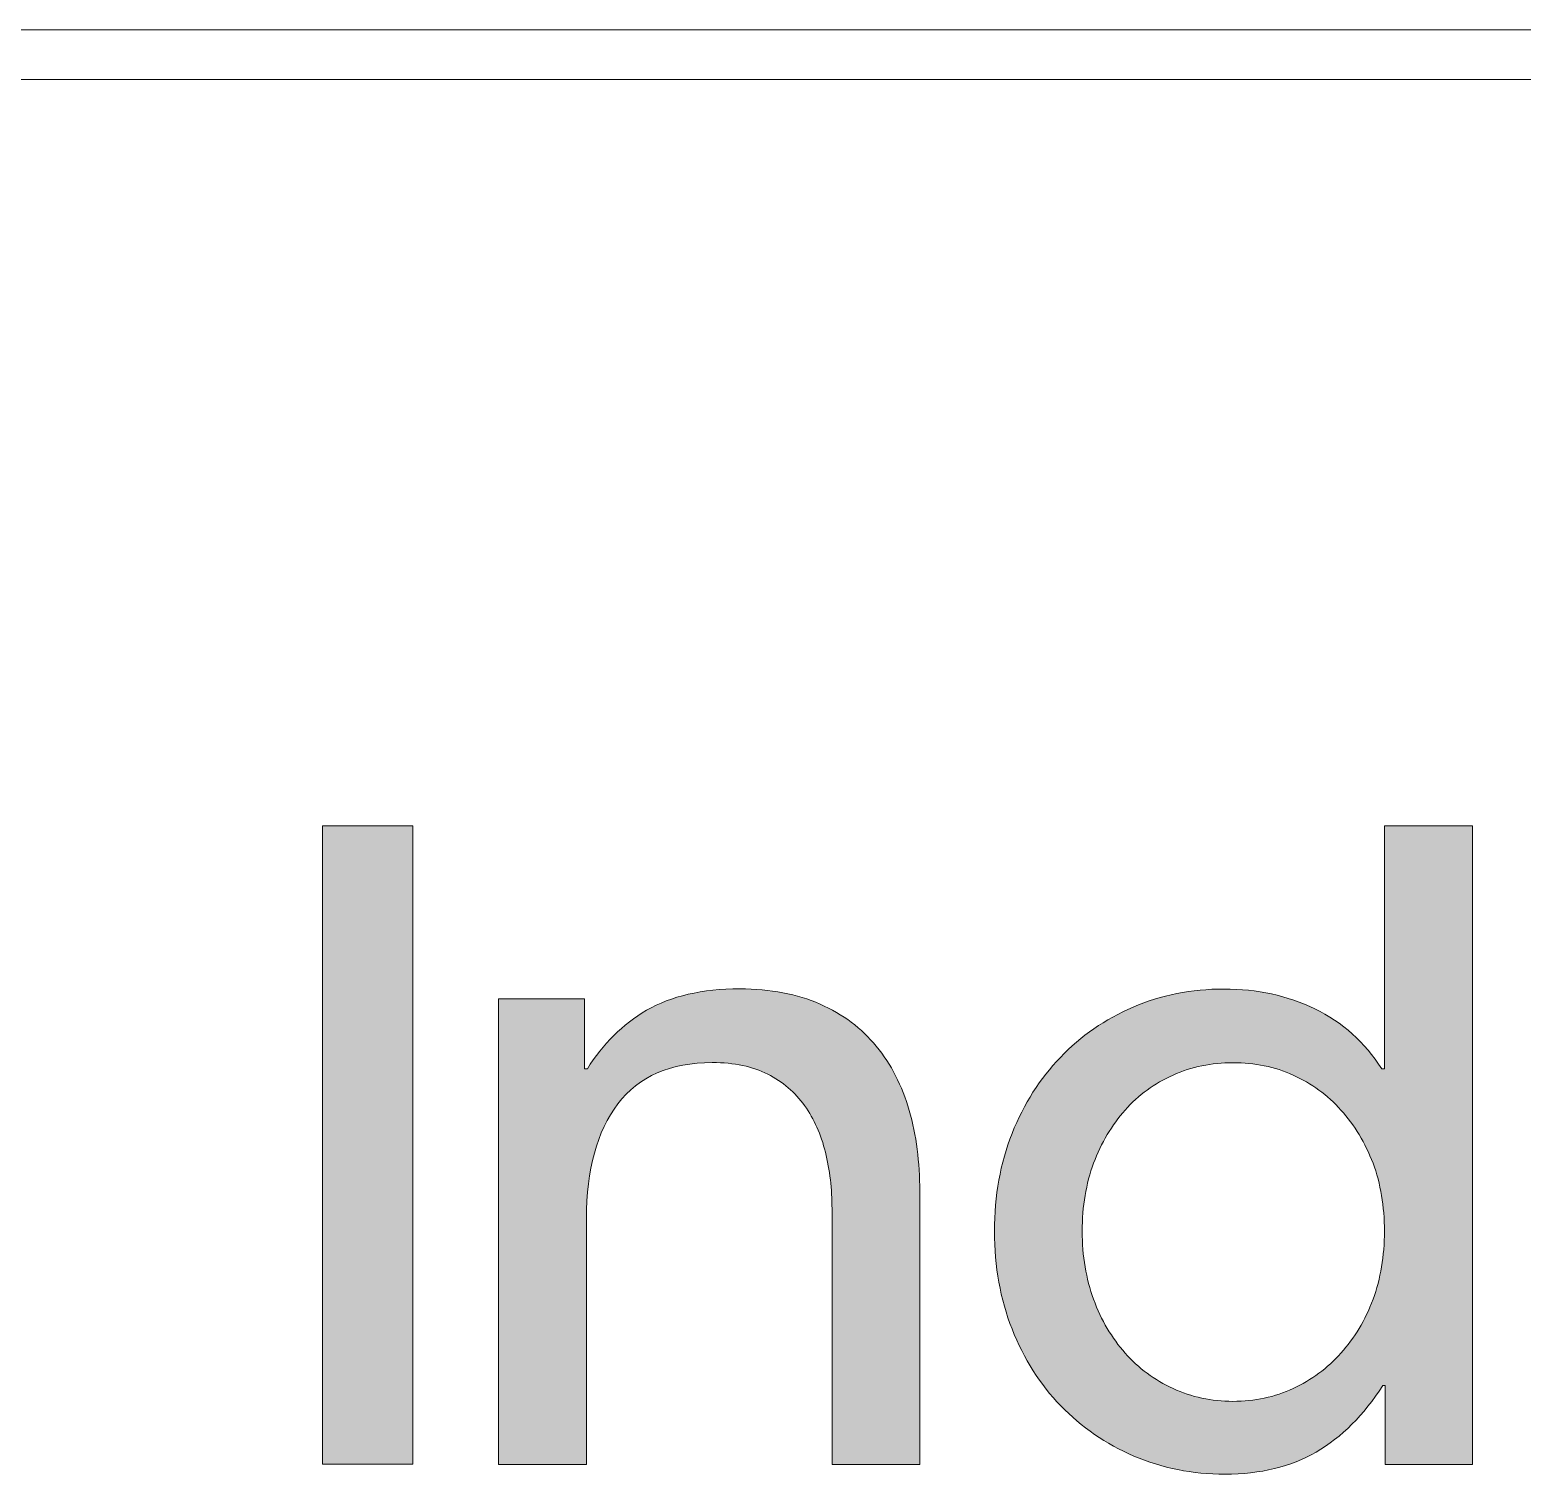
# Model space of a CAD drawing. Header units: millimetres. Extents: x 0 to 40, y -18 to 120.
# Drawn here: x 16.899 to 19.703, y 106.118 to 108.831 of the extents above; entities that cross this region are included whole.
import ezdxf

# ---------------------------------------------------------------- set-up
doc = ezdxf.new("R2010")
doc.units = ezdxf.units.MM
for name, color, linetype in [('ACOT', 7, 'Continuous'), ('Capa 1', 7, 'Continuous'), ('UK-MIANBAN_0', 7, 'Continuous')]:
    doc.layers.add(name, color=color, linetype=linetype)

msp = doc.modelspace()

# ---------------------------------------------------------------- hatches: boundary and pattern name
at = {"lineweight": 5}
h = msp.add_hatch(color=7, dxfattribs=at)
h.dxf.hatch_style = 1
edge = h.paths.add_edge_path()
edge.add_spline(control_points=[(17.9453, 106.4519), (17.9453, 106.533), (17.9453, 106.5979), (17.9453, 106.5979), (17.9453, 106.6901), (17.965, 106.7622), (18.0042, 106.8136)], knot_values=[17, 17, 17, 17, 17.375023, 17.375023, 17.375023, 18.375023, 18.375023, 18.375023, 18.375023], degree=3, periodic=0)
edge.add_spline(control_points=[(18.0042, 106.8136), (18.0438, 106.8655), (18.1027, 106.8913), (18.1817, 106.8913)], knot_values=[16, 16, 16, 16, 17, 17, 17, 17], degree=3, periodic=0)
edge.add_spline(control_points=[(18.1817, 106.8913), (18.2229, 106.8913), (18.2576, 106.8839), (18.2857, 106.8697)], knot_values=[15, 15, 15, 15, 16, 16, 16, 16], degree=3, periodic=0)
edge.add_spline(control_points=[(18.2857, 106.8697), (18.3142, 106.8551), (18.3373, 106.8354), (18.3551, 106.8104)], knot_values=[14, 14, 14, 14, 15, 15, 15, 15], degree=3, periodic=0)
edge.add_spline(control_points=[(18.3551, 106.8104), (18.3729, 106.7854), (18.3859, 106.7562), (18.3942, 106.7229)], knot_values=[13, 13, 13, 13, 14, 14, 14, 14], degree=3, periodic=0)
edge.add_spline(control_points=[(18.3942, 106.7229), (18.4023, 106.6899), (18.4066, 106.6539), (18.4066, 106.6163)], knot_values=[12, 12, 12, 12, 13, 13, 13, 13], degree=3, periodic=0)
edge.add_spline(control_points=[(18.4066, 106.6163), (18.4066, 106.6163), (18.4066, 106.1366), (18.4066, 106.1366), (18.4066, 106.1366), (18.4066, 106.1366), (18.4066, 106.1366)], knot_values=[10.99999, 10.99999, 10.99999, 10.99999, 11.99999, 11.99999, 11.99999, 12, 12, 12, 12], degree=3, periodic=0)
edge.add_spline(control_points=[(18.4066, 106.1366), (18.4066, 106.1366), (18.5715, 106.1366), (18.5715, 106.1366)], knot_values=[10.00001, 10.00001, 10.00001, 10.00001, 10.99999, 10.99999, 10.99999, 10.99999], degree=3, periodic=0)
edge.add_spline(control_points=[(18.5715, 106.1366), (18.5715, 106.1367), (18.5715, 106.6497), (18.5715, 106.6497)], knot_values=[9.00001, 9.00001, 9.00001, 9.00001, 9.99999, 9.99999, 9.99999, 9.99999], degree=3, periodic=0)
edge.add_spline(control_points=[(18.5715, 106.6497), (18.5715, 106.7041), (18.565, 106.7546), (18.5516, 106.8013)], knot_values=[8, 8, 8, 8, 9, 9, 9, 9], degree=3, periodic=0)
edge.add_spline(control_points=[(18.5516, 106.8013), (18.5381, 106.8477), (18.5177, 106.8882), (18.4898, 106.9219)], knot_values=[7, 7, 7, 7, 8, 8, 8, 8], degree=3, periodic=0)
edge.add_spline(control_points=[(18.4898, 106.9219), (18.4623, 106.9558), (18.4269, 106.982), (18.3842, 107.0012)], knot_values=[6, 6, 6, 6, 7, 7, 7, 7], degree=3, periodic=0)
edge.add_spline(control_points=[(18.3842, 107.0012), (18.3411, 107.0199), (18.2909, 107.0297), (18.2333, 107.0297)], knot_values=[5, 5, 5, 5, 6, 6, 6, 6], degree=3, periodic=0)
edge.add_spline(control_points=[(18.2333, 107.0297), (18.1623, 107.0297), (18.1041, 107.016), (18.0583, 106.9895)], knot_values=[4, 4, 4, 4, 5, 5, 5, 5], degree=3, periodic=0)
edge.add_spline(control_points=[(18.0583, 106.9895), (18.013, 106.9629), (17.9758, 106.9263), (17.9469, 106.8797)], knot_values=[3, 3, 3, 3, 4, 4, 4, 4], degree=3, periodic=0)
edge.add_spline(control_points=[(17.9417, 106.8797), (17.9417, 106.8797), (17.9417, 107.0113), (17.9417, 107.0113), (17.9417, 107.0113), (17.9417, 107.0113), (17.9417, 107.0113)], knot_values=[0.99999, 0.99999, 0.99999, 0.99999, 1.99998, 1.99998, 1.99998, 1.99999, 1.99999, 1.99999, 1.99999], degree=3, periodic=0)
edge.add_spline(control_points=[(17.9417, 107.0113), (17.9417, 107.0113), (17.7801, 107.0113), (17.7801, 107.0113)], knot_values=[0.00001, 0.00001, 0.00001, 0.00001, 0.99999, 0.99999, 0.99999, 0.99999], degree=3, periodic=0)
edge.add_spline(control_points=[(17.7801, 107.0113), (17.7801, 107.0113), (17.7801, 106.8882), (17.7801, 106.7345)], knot_values=[20.624977, 20.624977, 20.624977, 20.624977, 21, 21, 21, 21], degree=3, periodic=0)
edge.add_spline(control_points=[(17.7801, 106.7345), (17.7801, 106.5808), (17.7801, 106.3963), (17.7801, 106.2733)], knot_values=[20.249985, 20.249985, 20.249985, 20.249985, 20.624977, 20.624977, 20.624977, 20.624977], degree=3, periodic=0)
edge.add_spline(control_points=[(17.7801, 106.2733), (17.7801, 106.2425), (17.7801, 106.2156), (17.7801, 106.194)], knot_values=[20.156237, 20.156237, 20.156237, 20.156237, 20.249985, 20.249985, 20.249985, 20.249985], degree=3, periodic=0)
edge.add_spline(control_points=[(17.7801, 106.194), (17.7801, 106.1724), (17.7801, 106.1561), (17.7801, 106.1465)], knot_values=[20.062489, 20.062489, 20.062489, 20.062489, 20.156237, 20.156237, 20.156237, 20.156237], degree=3, periodic=0)
edge.add_spline(control_points=[(17.7801, 106.1367), (17.7801, 106.1367), (17.7801, 106.1366), (17.7801, 106.1366), (17.7801, 106.1366), (17.7801, 106.1366), (17.7801, 106.1366)], knot_values=[19.998037, 19.998037, 19.998037, 19.998037, 20.000468, 20.000468, 20.000468, 20.002431, 20.002431, 20.002431, 20.002431], degree=3, periodic=0)
edge.add_spline(control_points=[(17.7872, 106.1366), (17.7939, 106.1366), (17.8051, 106.1366), (17.8184, 106.1366)], knot_values=[19.687496, 19.687496, 19.687496, 19.687496, 19.874992, 19.874992, 19.874992, 19.874992], degree=3, periodic=0)
edge.add_spline(control_points=[(17.8184, 106.1366), (17.8317, 106.1366), (17.8472, 106.1366), (17.8627, 106.1366)], knot_values=[19.5, 19.5, 19.5, 19.5, 19.687496, 19.687496, 19.687496, 19.687496], degree=3, periodic=0)
edge.add_spline(control_points=[(17.8627, 106.1366), (17.8782, 106.1366), (17.8937, 106.1366), (17.907, 106.1366)], knot_values=[19.312504, 19.312504, 19.312504, 19.312504, 19.5, 19.5, 19.5, 19.5], degree=3, periodic=0)
edge.add_spline(control_points=[(17.907, 106.1366), (17.9203, 106.1366), (17.9314, 106.1366), (17.9382, 106.1366)], knot_values=[19.125007, 19.125007, 19.125007, 19.125007, 19.312504, 19.312504, 19.312504, 19.312504], degree=3, periodic=0)
edge.add_spline(control_points=[(17.9453, 106.1366), (17.9453, 106.1366), (17.9453, 106.1366), (17.9453, 106.1366), (17.9453, 106.1366), (17.9453, 106.1366), (17.9453, 106.1366)], knot_values=[18.999033, 18.999033, 18.999033, 18.999033, 19.003926, 19.003926, 19.003926, 19.004893, 19.004893, 19.004893, 19.004893], degree=3, periodic=0)
edge.add_spline(control_points=[(17.9453, 106.1418), (17.9453, 106.1469), (17.9453, 106.1555), (17.9453, 106.1669)], knot_values=[18.843763, 18.843763, 18.843763, 18.843763, 18.937511, 18.937511, 18.937511, 18.937511], degree=3, periodic=0)
edge.add_spline(control_points=[(17.9453, 106.1669), (17.9453, 106.1783), (17.9453, 106.1925), (17.9453, 106.2087)], knot_values=[18.750015, 18.750015, 18.750015, 18.750015, 18.843763, 18.843763, 18.843763, 18.843763], degree=3, periodic=0)
edge.add_spline(control_points=[(17.9453, 106.2087), (17.9453, 106.2736), (17.9453, 106.3708), (17.9453, 106.4519)], knot_values=[18.375023, 18.375023, 18.375023, 18.375023, 18.750015, 18.750015, 18.750015, 18.750015], degree=3, periodic=0)
at = {"layer": 'ACOT', "lineweight": 5}
h = msp.add_hatch(color=7, dxfattribs=at)
h.dxf.hatch_style = 1
h.paths.add_polyline_path([(17.6188, 107.3362), (17.4491, 107.3362), (17.4491, 106.1369), (17.6188, 106.1369)])
h = msp.add_hatch(color=7, dxfattribs=at)
h.dxf.hatch_style = 1
edge = h.paths.add_edge_path()
edge.add_spline(control_points=[(19.6097, 106.1366), (19.6097, 106.1366), (19.6097, 107.3362), (19.6097, 107.3362)], knot_values=[16, 16, 16, 16, 17, 17, 17, 17], degree=3, periodic=0)
edge.add_spline(control_points=[(19.6097, 107.3362), (19.6097, 107.3362), (19.4444, 107.3362), (19.4444, 107.3362)], knot_values=[15.00001, 15.00001, 15.00001, 15.00001, 16, 16, 16, 16], degree=3, periodic=0)
edge.add_spline(control_points=[(19.4444, 107.3362), (19.4444, 107.3362), (19.4444, 106.9564), (19.4444, 106.8894)], knot_values=[14.088223, 14.088223, 14.088223, 14.088223, 14.99999, 14.99999, 14.99999, 14.99999], degree=3, periodic=0)
edge.add_spline(control_points=[(19.4444, 106.8894), (19.4444, 106.8829), (19.4444, 106.8793), (19.4444, 106.8793)], knot_values=[14.00001, 14.00001, 14.00001, 14.00001, 14.088223, 14.088223, 14.088223, 14.088223], degree=3, periodic=0)
edge.add_line((19.4444, 106.8793), (19.4395, 106.8793))
edge.add_spline(control_points=[(19.4395, 106.8793), (19.4074, 106.9296), (19.3656, 106.9671), (19.3138, 106.9922)], knot_values=[12, 12, 12, 12, 13, 13, 13, 13], degree=3, periodic=0)
edge.add_spline(control_points=[(19.3138, 106.9922), (19.2621, 107.017), (19.2053, 107.0294), (19.1432, 107.0294)], knot_values=[11, 11, 11, 11, 12, 12, 12, 12], degree=3, periodic=0)
edge.add_spline(control_points=[(19.1432, 107.0294), (19.082, 107.0294), (19.0249, 107.018), (18.9722, 106.9954)], knot_values=[10, 10, 10, 10, 11, 11, 11, 11], degree=3, periodic=0)
edge.add_spline(control_points=[(18.9722, 106.9954), (18.9197, 106.9727), (18.874, 106.9413), (18.8357, 106.9011)], knot_values=[9, 9, 9, 9, 10, 10, 10, 10], degree=3, periodic=0)
edge.add_spline(control_points=[(18.8357, 106.9011), (18.7972, 106.8612), (18.7671, 106.8136), (18.7448, 106.7582)], knot_values=[8, 8, 8, 8, 9, 9, 9, 9], degree=3, periodic=0)
edge.add_spline(control_points=[(18.7448, 106.7582), (18.7228, 106.7025), (18.7117, 106.6413), (18.7117, 106.5745)], knot_values=[7, 7, 7, 7, 8, 8, 8, 8], degree=3, periodic=0)
edge.add_spline(control_points=[(18.7117, 106.5745), (18.7117, 106.5082), (18.7228, 106.4466), (18.7448, 106.3909)], knot_values=[6, 6, 6, 6, 7, 7, 7, 7], degree=3, periodic=0)
edge.add_spline(control_points=[(18.7448, 106.3909), (18.7671, 106.3346), (18.7975, 106.2862), (18.8364, 106.2467)], knot_values=[5, 5, 5, 5, 6, 6, 6, 6], degree=3, periodic=0)
edge.add_spline(control_points=[(18.8364, 106.2467), (18.8753, 106.2066), (18.9209, 106.1751), (18.9738, 106.1522)], knot_values=[4, 4, 4, 4, 5, 5, 5, 5], degree=3, periodic=0)
edge.add_spline(control_points=[(18.9738, 106.1522), (19.0266, 106.1295), (19.0836, 106.1182), (19.1448, 106.1182)], knot_values=[3, 3, 3, 3, 4, 4, 4, 4], degree=3, periodic=0)
edge.add_spline(control_points=[(19.1448, 106.1182), (19.2115, 106.1182), (19.2685, 106.1321), (19.3161, 106.1597)], knot_values=[2, 2, 2, 2, 3, 3, 3, 3], degree=3, periodic=0)
edge.add_spline(control_points=[(19.3161, 106.1597), (19.3641, 106.1875), (19.4055, 106.2292), (19.4415, 106.2846)], knot_values=[1, 1, 1, 1, 2, 2, 2, 2], degree=3, periodic=0)
edge.add_line((19.4415, 106.2846), (19.446, 106.2846))
edge.add_line((19.446, 106.2846), (19.446, 106.2118))
edge.add_spline(control_points=[(19.446, 106.2444), (19.446, 106.2006), (19.446, 106.1367), (19.446, 106.1366)], knot_values=[18.000018, 18.000018, 18.000018, 18.000018, 18.65736, 18.65736, 18.65736, 18.65736], degree=3, periodic=0)
edge.add_spline(control_points=[(19.446, 106.1366), (19.446, 106.1366), (19.6097, 106.1366), (19.6097, 106.1366)], knot_values=[17, 17, 17, 17, 17.999982, 17.999982, 17.999982, 17.999982], degree=3, periodic=0)
edge = h.paths.add_edge_path(flags=16)
edge.add_spline(control_points=[(19.423, 106.7023), (19.4373, 106.6637), (19.4444, 106.6212), (19.4444, 106.5745), (19.4444, 106.5279), (19.4373, 106.4856), (19.423, 106.4466)], knot_values=[3, 3, 3, 3, 4, 4, 4, 5, 5, 5, 5], degree=3, periodic=0)
edge.add_spline(control_points=[(19.423, 106.4466), (19.4084, 106.4073), (19.3884, 106.3738), (19.3628, 106.3456)], knot_values=[2, 2, 2, 2, 3, 3, 3, 3], degree=3, periodic=0)
edge.add_spline(control_points=[(19.3628, 106.3456), (19.3375, 106.3173), (19.3074, 106.295), (19.2727, 106.2791)], knot_values=[1, 1, 1, 1, 2, 2, 2, 2], degree=3, periodic=0)
edge.add_spline(control_points=[(19.2727, 106.2791), (19.2384, 106.2629), (19.2009, 106.2549), (19.1597, 106.2549)], knot_values=[0, 0, 0, 0, 1, 1, 1, 1], degree=3, periodic=0)
edge.add_spline(control_points=[(19.1597, 106.2549), (19.1195, 106.2549), (19.0823, 106.2629), (19.0473, 106.2791)], knot_values=[15, 15, 15, 15, 16, 16, 16, 16], degree=3, periodic=0)
edge.add_spline(control_points=[(19.0473, 106.2791), (19.0123, 106.295), (18.9821, 106.3173), (18.9573, 106.3456)], knot_values=[14, 14, 14, 14, 15, 15, 15, 15], degree=3, periodic=0)
edge.add_spline(control_points=[(18.9573, 106.3456), (18.9323, 106.3738), (18.9125, 106.4073), (18.8979, 106.4466)], knot_values=[13, 13, 13, 13, 14, 14, 14, 14], degree=3, periodic=0)
edge.add_spline(control_points=[(18.8979, 106.4466), (18.884, 106.4856), (18.8766, 106.5279), (18.8766, 106.5745), (18.8766, 106.6212), (18.884, 106.6637), (18.8979, 106.7023)], knot_values=[11, 11, 11, 11, 12, 12, 12, 13, 13, 13, 13], degree=3, periodic=0)
edge.add_spline(control_points=[(18.8979, 106.7023), (18.9125, 106.7404), (18.9323, 106.7739), (18.9573, 106.8019)], knot_values=[10, 10, 10, 10, 11, 11, 11, 11], degree=3, periodic=0)
edge.add_spline(control_points=[(18.9573, 106.8019), (18.9821, 106.8305), (19.0123, 106.8522), (19.0473, 106.8677)], knot_values=[9, 9, 9, 9, 10, 10, 10, 10], degree=3, periodic=0)
edge.add_spline(control_points=[(19.0473, 106.8677), (19.0823, 106.8837), (19.1195, 106.891), (19.1597, 106.891)], knot_values=[8, 8, 8, 8, 9, 9, 9, 9], degree=3, periodic=0)
edge.add_spline(control_points=[(19.1597, 106.891), (19.2009, 106.891), (19.2384, 106.8837), (19.2727, 106.8677)], knot_values=[7, 7, 7, 7, 8, 8, 8, 8], degree=3, periodic=0)
edge.add_spline(control_points=[(19.2727, 106.8677), (19.3074, 106.8522), (19.3375, 106.8305), (19.3628, 106.8019)], knot_values=[6, 6, 6, 6, 7, 7, 7, 7], degree=3, periodic=0)
edge.add_spline(control_points=[(19.3628, 106.8019), (19.3884, 106.7739), (19.4084, 106.7404), (19.423, 106.7023)], knot_values=[5, 5, 5, 5, 6, 6, 6, 6], degree=3, periodic=0)

# ---------------------------------------------------------------- linework, layer by layer
at = {"color": 255, "lineweight": 5}
msp.add_line((30.932, 108.7379), (10.6143, 108.7379), dxfattribs=at)
at = {"lineweight": 5}
msp.add_line((30.932, 108.7379), (10.6143, 108.7379), dxfattribs=at)
msp.add_line((30.932, 108.7379), (10.6143, 108.7379), dxfattribs=at)
at = {"layer": 'ACOT', "color": 7, "lineweight": 5}
for p, q in [((19.4444, 106.8793), (19.4395, 106.8793)), ((19.4444, 106.8793), (19.4444, 106.8989)), ((19.446, 106.2846), (19.4415, 106.2846)), ((19.446, 106.2846), (19.446, 106.2118))]:
    msp.add_line(p, q, dxfattribs=at)
at = {"layer": 'Capa 1', "color": 7, "lineweight": 5}
msp.add_lwpolyline([(17.4491, 107.3362), (17.6188, 107.3362), (17.6188, 106.1369), (17.4491, 106.1369), (17.4491, 107.3362)], dxfattribs=at)
for points in [[(19.4444, 106.8793), (19.4444, 106.8793), (19.4444, 107.3362), (19.4444, 107.3362)], [(19.4444, 107.3362), (19.4444, 107.3362), (19.6097, 107.3362), (19.6097, 107.3362)], [(19.6097, 107.3362), (19.6097, 107.3362), (19.6097, 106.1366), (19.6097, 106.1366)], [(18.8357, 106.9011), (18.874, 106.9413), (18.9197, 106.9727), (18.9722, 106.9954)], [(19.3138, 106.9922), (19.3656, 106.9671), (19.4074, 106.9296), (19.4395, 106.8793)], [(18.7448, 106.7582), (18.7671, 106.8136), (18.7972, 106.8612), (18.8357, 106.9011)], [(19.4395, 106.8793), (19.4395, 106.8793), (19.4444, 106.8793), (19.4444, 106.8793)], [(19.0473, 106.8677), (19.0123, 106.8522), (18.9821, 106.8305), (18.9573, 106.8019)], [(19.3628, 106.8019), (19.3375, 106.8305), (19.3074, 106.8522), (19.2727, 106.8677)], [(18.9573, 106.8019), (18.9323, 106.7739), (18.9125, 106.7404), (18.8979, 106.7023)], [(19.423, 106.7023), (19.4084, 106.7404), (19.3884, 106.7739), (19.3628, 106.8019)], [(18.8979, 106.4466), (18.9125, 106.4073), (18.9323, 106.3738), (18.9573, 106.3456)], [(19.3628, 106.3456), (19.3884, 106.3738), (19.4084, 106.4073), (19.423, 106.4466)], [(18.8364, 106.2467), (18.7975, 106.2862), (18.7671, 106.3346), (18.7448, 106.3909)], [(18.9573, 106.3456), (18.9821, 106.3173), (19.0123, 106.295), (19.0473, 106.2791)], [(19.2727, 106.2791), (19.3074, 106.295), (19.3375, 106.3173), (19.3628, 106.3456)], [(19.0473, 106.2791), (19.0823, 106.2629), (19.1195, 106.2549), (19.1597, 106.2549)], [(19.1597, 106.2549), (19.2009, 106.2549), (19.2384, 106.2629), (19.2727, 106.2791)], [(19.4415, 106.2846), (19.4055, 106.2292), (19.3641, 106.1875), (19.3161, 106.1597)], [(19.446, 106.2846), (19.446, 106.2846), (19.4415, 106.2846), (19.4415, 106.2846)], [(19.446, 106.1366), (19.446, 106.1366), (19.446, 106.2846), (19.446, 106.2846)], [(18.9738, 106.1522), (18.9209, 106.1751), (18.8753, 106.2066), (18.8364, 106.2467)], [(19.6097, 106.1366), (19.6097, 106.1366), (19.446, 106.1366), (19.446, 106.1366)]]:
    msp.add_open_spline(points, degree=3, dxfattribs=at)
for points, knots in [([(17.7801, 107.0113), (17.7801, 107.0113), (17.9417, 107.0113), (17.9417, 107.0113), (17.9417, 107.0113), (17.9417, 106.8797), (17.9417, 106.8797), (17.9417, 106.8797), (17.9469, 106.8797), (17.9469, 106.8797), (17.9758, 106.9263), (18.013, 106.9629), (18.0583, 106.9895), (18.1041, 107.016), (18.1623, 107.0297), (18.2333, 107.0297), (18.2909, 107.0297), (18.3411, 107.0199), (18.3842, 107.0012), (18.4269, 106.982), (18.4623, 106.9558), (18.4898, 106.9219), (18.5177, 106.8882), (18.5381, 106.8477), (18.5516, 106.8013), (18.565, 106.7546), (18.5715, 106.7041), (18.5715, 106.6497), (18.5715, 106.6497), (18.5715, 106.1366), (18.5715, 106.1366), (18.5715, 106.1366), (18.4066, 106.1366), (18.4066, 106.1366), (18.4066, 106.1366), (18.4066, 106.6163), (18.4066, 106.6163), (18.4066, 106.6539), (18.4023, 106.6899), (18.3942, 106.7229), (18.3859, 106.7562), (18.3729, 106.7854), (18.3551, 106.8104), (18.3373, 106.8354), (18.3142, 106.8551), (18.2857, 106.8697), (18.2576, 106.8839), (18.2229, 106.8913), (18.1817, 106.8913), (18.1027, 106.8913), (18.0438, 106.8655), (18.0042, 106.8136), (17.965, 106.7622), (17.9453, 106.6901), (17.9453, 106.5979), (17.9453, 106.5979), (17.9453, 106.1366), (17.9453, 106.1366), (17.9453, 106.1366), (17.7801, 106.1366), (17.7801, 106.1366), (17.7801, 106.1366), (17.7801, 107.0113), (17.7801, 107.0113)], [0, 0, 0, 0, 1, 1, 1, 2, 2, 2, 3, 3, 3, 4, 4, 4, 5, 5, 5, 6, 6, 6, 7, 7, 7, 8, 8, 8, 9, 9, 9, 10, 10, 10, 11, 11, 11, 12, 12, 12, 13, 13, 13, 14, 14, 14, 15, 15, 15, 16, 16, 16, 17, 17, 17, 18, 18, 18, 19, 19, 19, 20, 20, 20, 21, 21, 21, 21]), ([(18.9722, 106.9954), (19.0249, 107.018), (19.082, 107.0294), (19.1432, 107.0294), (19.2053, 107.0294), (19.2621, 107.017), (19.3138, 106.9922)], [10, 10, 10, 10, 11, 11, 11, 12, 12, 12, 12]), ([(19.2727, 106.8677), (19.2384, 106.8837), (19.2009, 106.891), (19.1597, 106.891), (19.1195, 106.891), (19.0823, 106.8837), (19.0473, 106.8677)], [7, 7, 7, 7, 8, 8, 8, 9, 9, 9, 9]), ([(18.7448, 106.3909), (18.7228, 106.4466), (18.7117, 106.5082), (18.7117, 106.5745), (18.7117, 106.6413), (18.7228, 106.7025), (18.7448, 106.7582)], [6, 6, 6, 6, 7, 7, 7, 8, 8, 8, 8]), ([(18.8979, 106.7023), (18.884, 106.6637), (18.8766, 106.6212), (18.8766, 106.5745), (18.8766, 106.5279), (18.884, 106.4856), (18.8979, 106.4466)], [11, 11, 11, 11, 12, 12, 12, 13, 13, 13, 13]), ([(19.423, 106.4466), (19.4373, 106.4856), (19.4444, 106.5279), (19.4444, 106.5745), (19.4444, 106.6212), (19.4373, 106.6637), (19.423, 106.7023)], [3, 3, 3, 3, 4, 4, 4, 5, 5, 5, 5]), ([(19.3161, 106.1597), (19.2685, 106.1321), (19.2115, 106.1182), (19.1448, 106.1182), (19.0836, 106.1182), (19.0266, 106.1295), (18.9738, 106.1522)], [2, 2, 2, 2, 3, 3, 3, 4, 4, 4, 4])]:
    msp.add_open_spline(points, degree=3, knots=knots, dxfattribs=at)
at = {"layer": 'UK-MIANBAN_0', "color": 7, "linetype": 'Continuous', "lineweight": 5}
msp.add_line((29.8786, 108.831), (10.6143, 108.831), dxfattribs=at)

doc.saveas('drawing.dxf')
